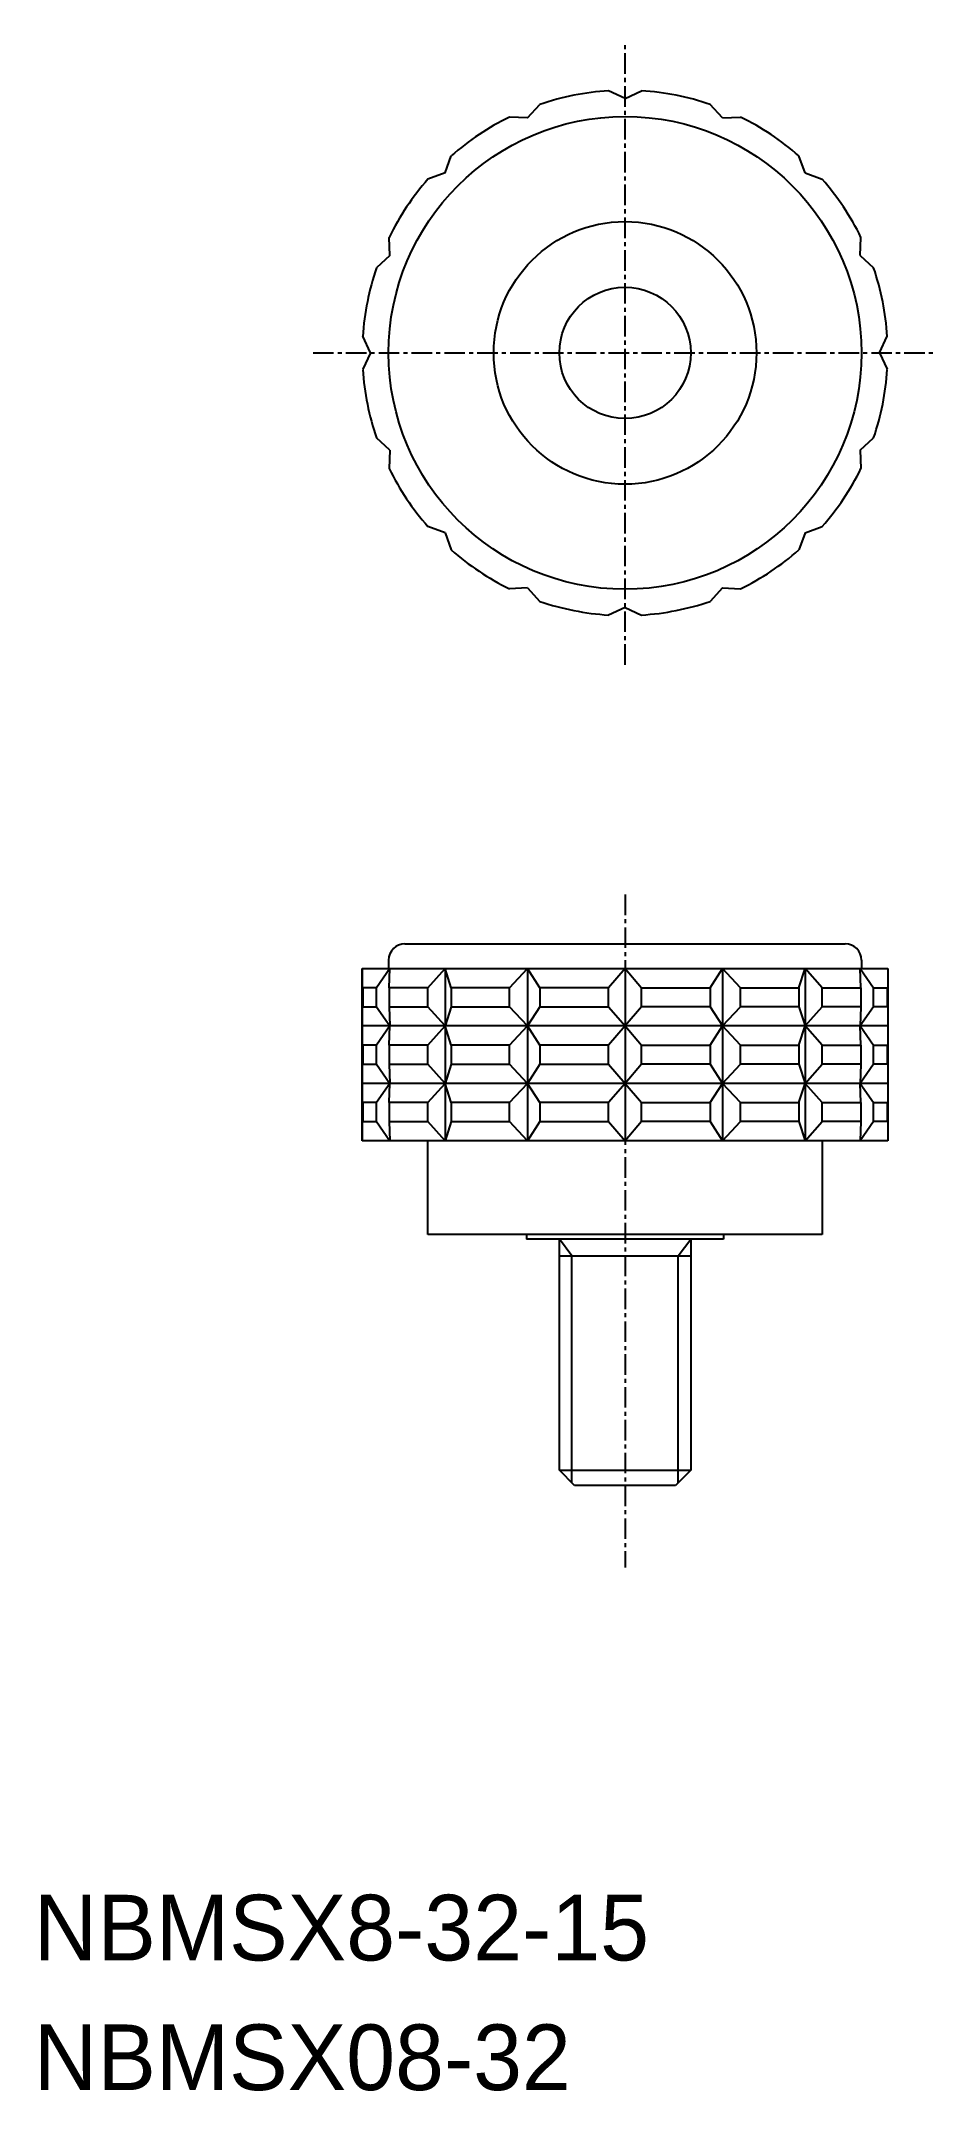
# Model space of a CAD drawing. Extents: x -13841 to -13787, y -159 to -34.
import ezdxf

# ---------------------------------------------------------------- set-up
doc = ezdxf.new("R2010")
doc.units = 0
doc.linetypes.add('CENTER', pattern=[2, 1.25, -0.25, 0.25, -0.25])
doc.layers.get('0').update_dxf_attribs({"linetype": 'CONTINUOUS'})
doc.layers.add('CENTER', color=1, linetype='CENTER')

msp = doc.modelspace()

# ---------------------------------------------------------------- linework, layer by layer
at = {"color": 7, "linetype": 'CONTINUOUS'}
for p, q in [((-13805.58, -37.33), (-13806.59, -36.86)), ((-13805.58, -37.33), (-13804.58, -36.86)), ((-13811.52, -38.51), (-13812.62, -38.46)), ((-13811.52, -38.51), (-13810.77, -37.69)), ((-13799.65, -38.51), (-13800.4, -37.69)), ((-13799.65, -38.51), (-13798.55, -38.46)), ((-13816.54, -41.87), (-13816.17, -40.83)), ((-13794.62, -41.87), (-13795, -40.83)), ((-13816.54, -41.87), (-13817.59, -42.25)), ((-13794.62, -41.87), (-13793.58, -42.25)), ((-13819.9, -46.9), (-13819.95, -45.79)), ((-13791.26, -46.9), (-13791.22, -45.79)), ((-13819.9, -46.9), (-13820.72, -47.65)), ((-13791.26, -46.9), (-13790.45, -47.65)), ((-13821.08, -52.83), (-13821.55, -51.82)), ((-13790.08, -52.83), (-13789.62, -51.82)), ((-13821.08, -52.83), (-13821.55, -53.83)), ((-13790.08, -52.83), (-13789.62, -53.83)), ((-13819.9, -58.76), (-13820.72, -58.01)), ((-13791.26, -58.76), (-13790.45, -58.01)), ((-13819.9, -58.76), (-13819.95, -59.87)), ((-13791.26, -58.76), (-13791.22, -59.87)), ((-13816.54, -63.79), (-13817.59, -63.41)), ((-13794.62, -63.79), (-13793.58, -63.41)), ((-13816.54, -63.79), (-13816.17, -64.83)), ((-13794.62, -63.79), (-13795, -64.83)), ((-13811.52, -67.15), (-13812.62, -67.2)), ((-13811.52, -67.15), (-13810.77, -67.97)), ((-13799.65, -67.15), (-13800.4, -67.97)), ((-13799.65, -67.15), (-13798.55, -67.2)), ((-13805.58, -68.33), (-13806.59, -68.8)), ((-13805.58, -68.33), (-13804.58, -68.8)), ((-13819.98, -89.83), (-13819.98, -90.33)), ((-13818.98, -88.83), (-13792.18, -88.83)), ((-13791.18, -89.83), (-13791.18, -90.33)), ((-13821.58, -90.33), (-13821.58, -100.83)), ((-13821.58, -90.33), (-13821.58, -100.83)), ((-13821.58, -100.83), (-13821.58, -90.33)), ((-13821.58, -90.33), (-13789.58, -90.33)), ((-13819.9, -90.33), (-13820.72, -91.5)), ((-13819.95, -91.5), (-13819.9, -90.33)), ((-13817.59, -91.5), (-13816.54, -90.33)), ((-13816.54, -90.33), (-13816.54, -100.83)), ((-13816.17, -91.5), (-13816.54, -90.33)), ((-13812.62, -91.5), (-13811.52, -90.33)), ((-13811.52, -90.33), (-13811.52, -100.83)), ((-13810.77, -91.5), (-13811.52, -90.33)), ((-13805.58, -90.33), (-13806.59, -91.5)), ((-13805.58, -90.33), (-13804.58, -91.5)), ((-13805.58, -90.33), (-13805.58, -100.83)), ((-13800.4, -91.5), (-13799.65, -90.33)), ((-13798.55, -91.5), (-13799.65, -90.33)), ((-13799.65, -90.33), (-13799.65, -100.83)), ((-13795, -91.5), (-13794.62, -90.33)), ((-13793.58, -91.5), (-13794.62, -90.33)), ((-13794.62, -90.33), (-13794.62, -100.83)), ((-13791.26, -90.33), (-13790.45, -91.5)), ((-13791.22, -91.5), (-13791.26, -90.33)), ((-13789.58, -90.33), (-13789.58, -100.83)), ((-13820.72, -92.66), (-13819.91, -93.83)), ((-13819.95, -92.66), (-13819.91, -93.83)), ((-13816.54, -93.83), (-13817.59, -92.66)), ((-13816.17, -92.66), (-13816.54, -93.83)), ((-13811.52, -93.83), (-13812.62, -92.66)), ((-13810.77, -92.66), (-13811.52, -93.83)), ((-13806.59, -92.66), (-13805.58, -93.83)), ((-13804.58, -92.66), (-13805.58, -93.83)), ((-13800.4, -92.66), (-13799.65, -93.83)), ((-13799.65, -93.83), (-13798.55, -92.66)), ((-13795, -92.66), (-13794.62, -93.83)), ((-13794.62, -93.83), (-13793.58, -92.66)), ((-13790.45, -92.66), (-13791.26, -93.83)), ((-13791.22, -92.66), (-13791.26, -93.83)), ((-13789.56, -93.83), (-13821.58, -93.83)), ((-13819.91, -93.83), (-13820.72, -95)), ((-13819.95, -95), (-13819.91, -93.83)), ((-13817.59, -95), (-13816.54, -93.83)), ((-13816.17, -95), (-13816.54, -93.83)), ((-13812.62, -95), (-13811.52, -93.83)), ((-13810.77, -95), (-13811.52, -93.83)), ((-13805.58, -93.83), (-13806.59, -95)), ((-13805.58, -93.83), (-13804.58, -95)), ((-13800.4, -95), (-13799.65, -93.83)), ((-13798.55, -95), (-13799.65, -93.83)), ((-13795, -95), (-13794.62, -93.83)), ((-13793.58, -95), (-13794.62, -93.83)), ((-13791.22, -95), (-13791.26, -93.83)), ((-13791.26, -93.83), (-13790.45, -95)), ((-13789.56, -97.33), (-13821.58, -97.33)), ((-13820.72, -96.16), (-13819.91, -97.33)), ((-13819.91, -97.33), (-13820.72, -98.5)), ((-13819.95, -96.16), (-13819.91, -97.33)), ((-13819.95, -98.5), (-13819.91, -97.33)), ((-13816.54, -97.33), (-13817.59, -96.16)), ((-13817.59, -98.5), (-13816.54, -97.33)), ((-13816.17, -96.16), (-13816.54, -97.33)), ((-13816.17, -98.5), (-13816.54, -97.33)), ((-13811.52, -97.33), (-13812.62, -96.16)), ((-13812.62, -98.5), (-13811.52, -97.33)), ((-13810.77, -96.16), (-13811.52, -97.33)), ((-13810.77, -98.5), (-13811.52, -97.33)), ((-13806.59, -96.16), (-13805.58, -97.33)), ((-13805.58, -97.33), (-13806.59, -98.5)), ((-13804.58, -96.16), (-13805.58, -97.33)), ((-13805.58, -97.33), (-13804.58, -98.5)), ((-13800.4, -96.16), (-13799.65, -97.33)), ((-13800.4, -98.5), (-13799.65, -97.33)), ((-13799.65, -97.33), (-13798.55, -96.16)), ((-13798.55, -98.5), (-13799.65, -97.33)), ((-13795, -96.16), (-13794.62, -97.33)), ((-13795, -98.5), (-13794.62, -97.33)), ((-13794.62, -97.33), (-13793.58, -96.16)), ((-13793.58, -98.5), (-13794.62, -97.33)), ((-13791.22, -96.16), (-13791.26, -97.33)), ((-13790.45, -96.16), (-13791.26, -97.33)), ((-13791.22, -98.5), (-13791.26, -97.33)), ((-13791.26, -97.33), (-13790.45, -98.5)), ((-13820.72, -99.66), (-13819.9, -100.83)), ((-13819.95, -99.66), (-13819.9, -100.83)), ((-13816.54, -100.83), (-13817.59, -99.66)), ((-13816.17, -99.66), (-13816.54, -100.83)), ((-13811.52, -100.83), (-13812.62, -99.66)), ((-13810.77, -99.66), (-13811.52, -100.83)), ((-13806.59, -99.66), (-13805.58, -100.83)), ((-13804.58, -99.66), (-13805.58, -100.83)), ((-13800.4, -99.66), (-13799.65, -100.83)), ((-13799.65, -100.83), (-13798.55, -99.66)), ((-13795, -99.66), (-13794.62, -100.83)), ((-13794.62, -100.83), (-13793.58, -99.66)), ((-13791.22, -99.66), (-13791.26, -100.83)), ((-13790.45, -99.66), (-13791.26, -100.83)), ((-13789.58, -100.83), (-13821.58, -100.83)), ((-13817.58, -106.53), (-13817.58, -100.83)), ((-13793.58, -100.83), (-13793.58, -106.53)), ((-13811.58, -106.53), (-13817.58, -106.53)), ((-13799.58, -106.53), (-13811.58, -106.53)), ((-13811.58, -106.53), (-13811.58, -106.83)), ((-13811.58, -106.83), (-13811.58, -106.83)), ((-13799.58, -106.83), (-13811.58, -106.83)), ((-13809.58, -120.9), (-13809.58, -106.83)), ((-13801.58, -106.83), (-13809.58, -106.83)), ((-13801.58, -106.83), (-13801.58, -120.9)), ((-13793.58, -106.53), (-13799.58, -106.53)), ((-13799.58, -106.53), (-13799.58, -106.83)), ((-13809.58, -107.83), (-13801.58, -107.83)), ((-13809.58, -120.9), (-13801.58, -120.9)), ((-13808.66, -121.83), (-13809.58, -120.9)), ((-13801.58, -120.9), (-13802.51, -121.83)), ((-13802.51, -121.83), (-13808.66, -121.83))]:
    msp.add_line(p, q, dxfattribs=at)
at = {"color": 3}
for p, q in [((-13808.82, -107.83), (-13809.58, -106.83)), ((-13802.35, -107.83), (-13801.58, -106.83)), ((-13808.82, -121.67), (-13808.82, -107.83)), ((-13802.35, -121.67), (-13802.35, -107.83))]:
    msp.add_line(p, q, dxfattribs=at)
at = {"color": 7, "linetype": 'CONTINUOUS'}
for points in [[(-13820.72, -91.5), (-13821.55, -91.5), (-13821.55, -92.66), (-13820.72, -92.66)], [(-13817.59, -91.5), (-13819.95, -91.5), (-13819.95, -92.66), (-13817.59, -92.66)], [(-13812.62, -91.5), (-13816.17, -91.5), (-13816.17, -92.66), (-13812.62, -92.66)], [(-13806.59, -91.5), (-13810.77, -91.5), (-13810.77, -92.66), (-13806.59, -92.66)], [(-13804.58, -91.5), (-13800.4, -91.5), (-13800.4, -92.66), (-13804.58, -92.66)], [(-13798.55, -91.5), (-13795, -91.5), (-13795, -92.66), (-13798.55, -92.66)], [(-13793.58, -91.5), (-13791.22, -91.5), (-13791.22, -92.66), (-13793.58, -92.66)], [(-13790.45, -91.5), (-13789.62, -91.5), (-13789.62, -92.66), (-13790.45, -92.66)], [(-13820.72, -95), (-13821.55, -95), (-13821.55, -96.16), (-13820.72, -96.16)], [(-13817.59, -95), (-13819.95, -95), (-13819.95, -96.16), (-13817.59, -96.16)], [(-13812.62, -95), (-13816.17, -95), (-13816.17, -96.16), (-13812.62, -96.16)], [(-13806.59, -95), (-13810.77, -95), (-13810.77, -96.16), (-13806.59, -96.16)], [(-13804.58, -95), (-13800.4, -95), (-13800.4, -96.16), (-13804.58, -96.16)], [(-13798.55, -95), (-13795, -95), (-13795, -96.16), (-13798.55, -96.16)], [(-13793.58, -95), (-13791.22, -95), (-13791.22, -96.16), (-13793.58, -96.16)], [(-13790.45, -95), (-13789.62, -95), (-13789.62, -96.16), (-13790.45, -96.16)], [(-13820.72, -98.5), (-13821.55, -98.5), (-13821.55, -99.66), (-13820.72, -99.66)], [(-13817.59, -98.5), (-13819.95, -98.5), (-13819.95, -99.66), (-13817.59, -99.66)], [(-13812.62, -98.5), (-13816.17, -98.5), (-13816.17, -99.66), (-13812.62, -99.66)], [(-13806.59, -98.5), (-13810.77, -98.5), (-13810.77, -99.66), (-13806.59, -99.66)], [(-13804.58, -98.5), (-13800.4, -98.5), (-13800.4, -99.66), (-13804.58, -99.66)], [(-13798.55, -98.5), (-13795, -98.5), (-13795, -99.66), (-13798.55, -99.66)], [(-13793.58, -98.5), (-13791.22, -98.5), (-13791.22, -99.66), (-13793.58, -99.66)], [(-13790.45, -98.5), (-13789.62, -98.5), (-13789.62, -99.66), (-13790.45, -99.66)]]:
    msp.add_lwpolyline(points, close=True, dxfattribs=at)
for radius in [14.4, 8, 4]:
    msp.add_circle((-13805.58, -52.83), radius, dxfattribs=at)
for centre, radius, start, end in [((-13805.58, -52.83), 16, 93.5997, 108.9003), ((-13805.58, -52.83), 16, 71.0997, 86.4003), ((-13805.58, -52.83), 16, 116.0997, 131.4003), ((-13805.58, -52.83), 16, 48.5997, 63.9003), ((-13805.58, -52.83), 16, 138.5997, 153.9003), ((-13805.58, -52.83), 16, 26.0997, 41.4003), ((-13805.58, -52.83), 16, 161.0997, 176.4003), ((-13805.58, -52.83), 16, 3.5997, 18.9003), ((-13805.58, -52.83), 16, 183.5997, 198.9003), ((-13805.58, -52.83), 16, 341.0997, 356.4003), ((-13805.58, -52.83), 16, 206.0997, 221.4003), ((-13805.58, -52.83), 16, 318.5997, 333.9003), ((-13805.58, -52.83), 16, 228.5997, 243.9003), ((-13805.58, -52.83), 16, 296.0997, 311.4003), ((-13805.58, -52.83), 16, 251.0997, 266.4003), ((-13805.58, -52.83), 16, 273.5997, 288.9003), ((-13818.98, -89.83), 1, 90, 180), ((-13792.18, -89.83), 1, 0, 90)]:
    msp.add_arc(centre, radius, start, end, dxfattribs=at)
at = {"layer": 'CENTER', "color": 1, "linetype": 'CENTER'}
for p, q in [((-13805.58, -71.83), (-13805.58, -33.83)), ((-13824.58, -52.83), (-13786.58, -52.83)), ((-13805.58, -85.83), (-13805.58, -126.83))]:
    msp.add_line(p, q, dxfattribs=at)

# ---------------------------------------------------------------- texts
at = {"color": 7, "linetype": 'CONTINUOUS'}
for s, p in [('NBMSX8-32-15', (-13841.58, -150.76)), ('NBMSX08-32', (-13841.58, -158.66))]:
    msp.add_text(s, height=4, dxfattribs=at).set_placement(p)

doc.saveas('drawing.dxf')
